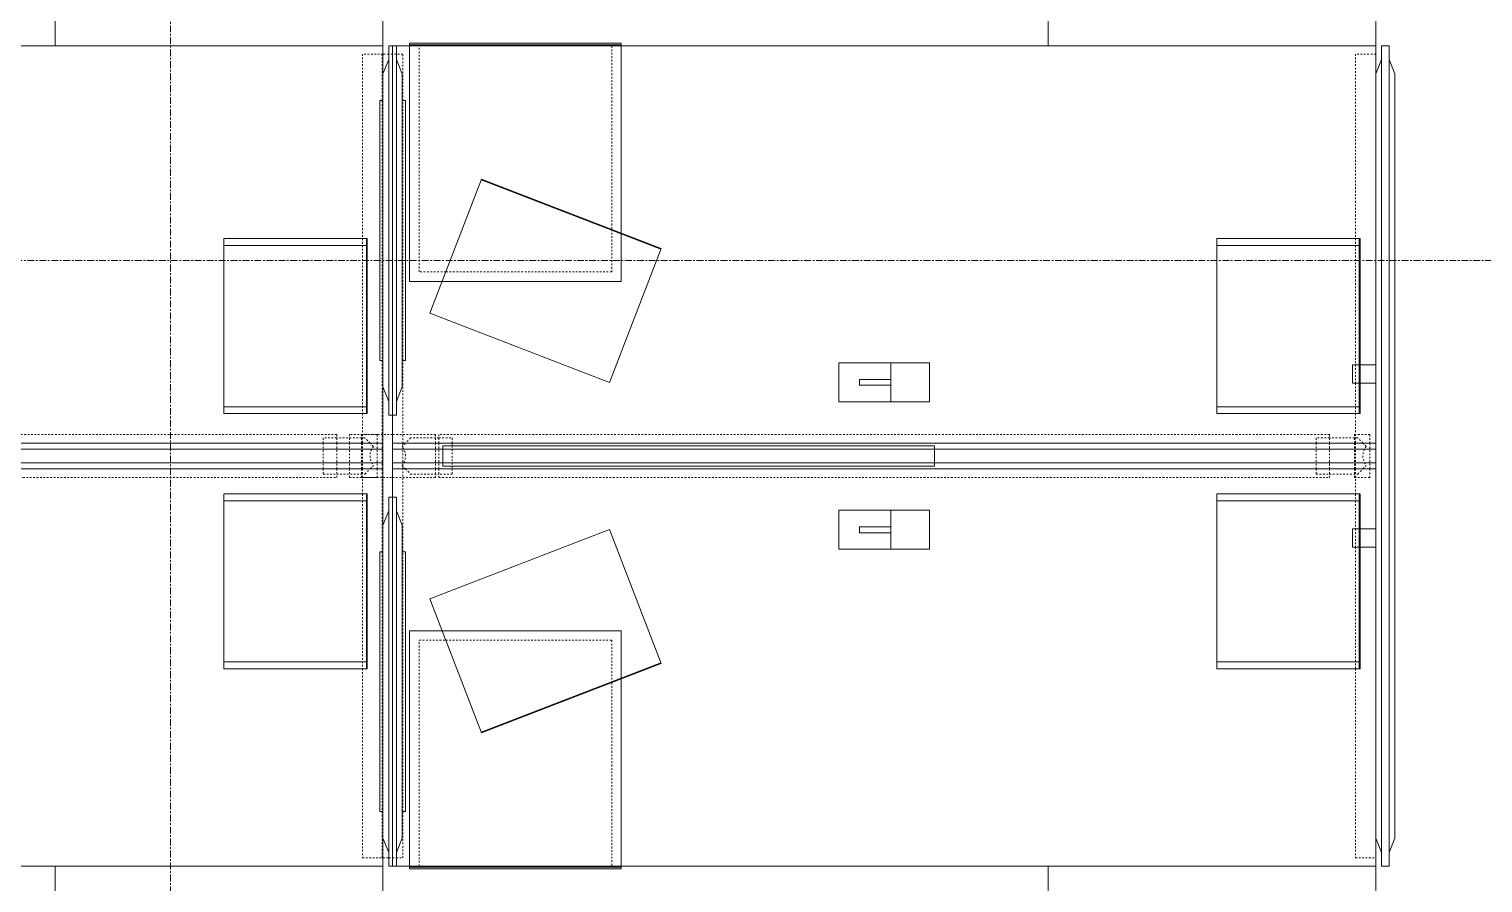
# Model space of a CAD drawing. Header units: inches. Extents: x 29752 to 31446, y 4278 to 5722.
# Drawn here: x 31081 to 31187.5, y 4722.2 to 4784.6 of the extents above; entities that cross this region are included whole.
import ezdxf

# ---------------------------------------------------------------- set-up
doc = ezdxf.new("R2010")
doc.units = ezdxf.units.IN
doc.header["$MEASUREMENT"] = 0
doc.linetypes.add('Dash', pattern=[0.25, 0.125, -0.125])
doc.linetypes.add('Grid Line 1_2_', pattern=[0.875, 0.5, -0.125, 0.125, -0.125])
for name, color, linetype, lineweight in [('I-FURN', 30, 'Continuous', 9), ('I-FURN-HDLN', 30, 'Dash', 9), ('S-GRID', 1, 'Continuous', 9)]:
    doc.layers.add(name, color=color, linetype=linetype, lineweight=lineweight)

# ---------------------------------------------------------------- blocks, each defined once
blk = doc.blocks.new('Desk_Structures-Teknion-JNDBB_Structural_Beam_Double_Sided-R2015 - Double Sided-6171614-FIRST FLOOR POWER _ SIGNAL')
at = {"layer": 'I-FURN-HDLN'}
for p, q in [((-36.28, 29.41), (-36.75, 29.41)), ((-36.75, 29.41), (-36.75, 26)), ((-36, 29.41), (-36.28, 29.41)), ((-35.72, 29.41), (-36, 29.41)), ((-35.25, 29.41), (-35.72, 29.41)), ((-35.25, 26), (-35.25, 29.41)), ((36, 29.41), (34.5, 29.41)), ((34.5, 29.41), (34.5, 15.91)), ((36, 27.95), (36, 29.41)), ((36, 26), (36, 27.95)), ((-36.75, 26), (-36.75, 7)), ((-35.25, 7), (-35.25, 26)), ((36, 7), (36, 26)), ((34.5, 15.91), (34.5, 3.11)), ((-36.75, 7), (-36.75, 0.94)), ((-35.25, 0.94), (-35.25, 7)), ((36, 5.05), (36, 7)), ((36, 0.94), (36, 5.05)), ((34.5, 3.11), (34.5, 0.94)), ((-36, 1.57), (-39.15, 1.57)), ((-39.15, 1.57), (-39.15, 0.94)), ((-32.85, 1.57), (-36, 1.57)), ((-34.68, 1.32), (-35.06, 0.94)), ((-32.61, 1.32), (-34.68, 1.32)), ((-32.85, 0.94), (-32.85, 1.57)), ((32.61, 1.57), (-32.61, 1.57)), ((-32.61, 1.57), (-32.61, 0.94)), ((-32.61, 1.32), (-31.63, 1.32)), ((-32.61, 0.94), (-32.61, 1.32)), ((-31.63, 1.32), (-31.63, 0.94)), ((31.63, 1.32), (31.63, 0.94)), ((32.61, 1.32), (31.63, 1.32)), ((32.61, 0.94), (32.61, 1.57)), ((34.68, 1.32), (32.61, 1.32)), ((32.61, 1.32), (32.61, 0.94)), ((35.57, 1.57), (34.43, 1.57)), ((34.43, 1.57), (34.43, 0.94)), ((35.06, 0.94), (34.68, 1.32)), ((35.57, 0.94), (35.57, 1.57)), ((-39.15, 0.94), (-39.15, -0.94)), ((-36.75, 0.94), (-36.75, -0.94)), ((-35.06, 0.94), (-35.3, 0.7)), ((-35.25, -0.94), (-35.25, 0.94)), ((-32.85, -0.94), (-32.85, 0.94)), ((-32.61, -0.94), (-32.61, 0.94)), ((-32.61, 0.94), (-32.61, -0.94)), ((-31.63, 0.94), (-31.63, 0.75)), ((-31.63, 0.75), (-31.63, -0.75)), ((31.63, 0.94), (31.63, -0.94)), ((32.61, 0.94), (32.61, -0.94)), ((32.61, -0.94), (32.61, 0.94)), ((34.43, 0.94), (34.43, -0.94)), ((34.5, 0.94), (34.5, -0.94)), ((35.3, 0.7), (35.06, 0.94)), ((35.57, -0.94), (35.57, 0.94)), ((36, -0.94), (36, 0.94)), ((-39.15, -0.94), (-39.15, -1.57)), ((-36.75, -0.94), (-36.75, -7)), ((-35.3, -0.7), (-35.06, -0.94)), ((-35.25, -7), (-35.25, -0.94)), ((-35.06, -0.94), (-34.68, -1.32)), ((-32.85, -1.57), (-32.85, -0.94)), ((-32.61, -1.32), (-32.61, -0.94)), ((-32.61, -0.94), (-32.61, -1.57)), ((-31.63, -0.75), (-31.63, -0.94)), ((-31.63, -0.94), (-31.63, -1.32)), ((31.63, -0.94), (31.63, -1.32)), ((32.61, -0.94), (32.61, -1.32)), ((32.61, -1.57), (32.61, -0.94)), ((34.43, -0.94), (34.43, -1.57)), ((34.5, -0.94), (34.5, -2.78)), ((34.68, -1.32), (35.06, -0.94)), ((35.06, -0.94), (35.3, -0.7)), ((35.57, -1.57), (35.57, -0.94)), ((36, -5.05), (36, -0.94)), ((-39.15, -1.57), (-36, -1.57)), ((-36, -1.57), (-32.85, -1.57)), ((-34.68, -1.32), (-32.61, -1.32)), ((-31.63, -1.32), (-32.61, -1.32)), ((-32.61, -1.57), (32.61, -1.57)), ((31.63, -1.32), (32.61, -1.32)), ((32.61, -1.32), (34.68, -1.32)), ((34.43, -1.57), (35.57, -1.57)), ((34.5, -2.78), (34.5, -15.57)), ((36, -7), (36, -5.05)), ((-36.75, -7), (-36.75, -26)), ((-35.25, -26), (-35.25, -7)), ((36, -26), (36, -7)), ((34.5, -15.57), (34.5, -29.41)), ((-36.75, -26), (-36.75, -29.41)), ((-35.25, -29.41), (-35.25, -26)), ((36, -27.95), (36, -26)), ((36, -29.41), (36, -27.95)), ((-36.75, -29.41), (-36.28, -29.41)), ((-36.28, -29.41), (-36, -29.41)), ((-36, -29.41), (-35.72, -29.41)), ((-35.72, -29.41), (-35.25, -29.41)), ((34.5, -29.41), (36, -29.41))]:
    blk.add_line(p, q, dxfattribs=at)
for centre, start, end in [((-36.13, 0), 319.7931, 40.2069), ((36.13, 0), 139.7931, 220.2069)]:
    blk.add_arc(centre, 1.08, start, end, dxfattribs=at)
blk = doc.blocks.new('Worksurface-Mounted-Teknion-JNWSSN-Single_Sided_Rectangular-R2015 - 24_ Depth-6171617-FIRST FLOOR POWER _ SIGNAL')
at = {"layer": 'I-FURN'}
for p, q in [((21, 47.78), (-21, 47.78)), ((-21, 47.78), (-21, 23.78)), ((21, 23.78), (21, 47.78)), ((-21, 23.78), (21, 23.78))]:
    blk.add_line(p, q, dxfattribs=at)
at = {"layer": 'I-FURN-HDLN'}
for p, q in [((-19.5, 24.37), (-19.5, 47.78)), ((-18.8, 46.28), (-18.8, 47.78)), ((-16.04, 46.28), (-18.8, 46.28)), ((-16.04, 25.37), (-16.04, 46.28)), ((-21, 25.37), (-16.04, 25.37)), ((-21, 24.37), (-19.5, 24.37))]:
    blk.add_line(p, q, dxfattribs=at)
blk = doc.blocks.new('Worksurface-Mounted-Teknion-JNWSSN-Single_Sided_Rectangular-R2015 - 24_ Depth-6171618-FIRST FLOOR POWER _ SIGNAL')
at = {"layer": 'I-FURN'}
for p, q in [((-21, -23.78), (21, -23.78)), ((-21, -47.78), (-21, -23.78)), ((21, -23.78), (21, -47.78)), ((21, -47.78), (-21, -47.78))]:
    blk.add_line(p, q, dxfattribs=at)
at = {"layer": 'I-FURN-HDLN'}
for p, q in [((-21, -24.37), (-19.5, -24.37)), ((-19.5, -24.37), (-19.5, -47.78)), ((-21, -25.37), (-16.04, -25.37)), ((-16.04, -25.37), (-16.04, -46.28)), ((-16.04, -46.28), (-18.8, -46.28)), ((-18.8, -46.28), (-18.8, -47.78))]:
    blk.add_line(p, q, dxfattribs=at)
blk = doc.blocks.new('Desk-Teknion-JNWDSN-Double_Sided_Rectangular-R2015 - 60_ Depth-6281706-FIRST FLOOR POWER _ SIGNAL')
at = {"layer": 'I-FURN'}
for p, q in [((-36, 30), (-36, 3)), ((-35.72, 30), (-36, 30)), ((36, 30), (-35.72, 30)), ((36, 27.95), (36, 30)), ((36, 26), (36, 27.95)), ((36, 7), (36, 26)), ((-3.33, 6.82), (0.48, 6.82)), ((-3.33, 3.97), (-3.33, 6.82)), ((3.33, 6.82), (0.48, 6.82)), ((0.48, 6.82), (0.48, 3.97)), ((3.33, 3.97), (3.33, 6.82)), ((36, 5.05), (36, 7)), ((-1.8, 5.61), (-1.8, 5.18)), ((0.48, 5.61), (-1.8, 5.61)), ((-1.8, 5.18), (0.48, 5.18)), ((36, 0.94), (36, 5.05)), ((0.48, 3.97), (-3.33, 3.97)), ((0.48, 3.97), (3.33, 3.97)), ((-36, 3), (-36, 0.94)), ((-36, 0.94), (-36, -0.94)), ((36, -0.94), (36, 0.94)), ((-36, -0.94), (-36, -3)), ((36, -5.05), (36, -0.94)), ((-36, -3), (-36, -30)), ((-3.33, -6.82), (-3.33, -3.97)), ((-3.33, -3.97), (0.48, -3.97)), ((0.48, -3.97), (3.33, -3.97)), ((0.48, -6.82), (0.48, -3.97)), ((3.33, -3.97), (3.33, -6.82)), ((-1.8, -5.18), (-1.8, -5.61)), ((0.48, -5.18), (-1.8, -5.18)), ((36, -7), (36, -5.05)), ((-1.8, -5.61), (0.48, -5.61)), ((0.48, -6.82), (-3.33, -6.82)), ((3.33, -6.82), (0.48, -6.82)), ((36, -26), (36, -7)), ((36, -27.95), (36, -26)), ((36, -30), (36, -27.95)), ((-36, -30), (-35.72, -30)), ((-35.72, -30), (36, -30))]:
    blk.add_line(p, q, dxfattribs=at)
blk = doc.blocks.new('Screen-Desk_Mounted-Teknion-JNSASW-Solid_Add-On-R2015 - Standard Width-6308291-FIRST FLOOR POWER _ SIGNAL')
at = {"layer": 'I-FURN'}
for p, q in [((-36, 0.94), (36, 0.94)), ((-36, -0.94), (-36, 0.94)), ((-36, 0.51), (36, 0.51)), ((-3.68, -0.75), (-3.68, 0.75)), ((-3.68, 0.75), (32.32, 0.75)), ((32.32, 0.75), (32.32, -0.75)), ((36, 0.94), (36, -0.94)), ((-36, -0.51), (36, -0.51)), ((36, -0.94), (-36, -0.94)), ((32.32, -0.75), (-3.68, -0.75))]:
    blk.add_line(p, q, dxfattribs=at)
blk = doc.blocks.new('Accessories-Teknion-JNAMT-Tray_Module-R2015 - Letter-V56-FIRST FLOOR POWER _ SIGNAL')
at = {"layer": 'I-FURN'}
for p, q in [((6.4, 5.25), (-6.4, 5.25)), ((-6.4, 5.25), (-6.4, -5.25)), ((-6.34, 5.25), (-6.34, 5.19)), ((-6.34, 5.19), (6.34, 5.19)), ((-5.9, -5.25), (-5.9, 5.25)), ((5.9, 5.25), (5.9, -5.25)), ((6.34, 5.25), (6.34, 5.19)), ((6.4, -5.25), (6.4, 5.25)), ((-6.4, -5.25), (6.4, -5.25))]:
    blk.add_line(p, q, dxfattribs=at)
blk = doc.blocks.new('Accessories-Teknion-JNAMT-Tray_Module-R2015 - Letter-V57-FIRST FLOOR POWER _ SIGNAL')
at = {"layer": 'I-FURN'}
for p, q in [((6.4, 5.25), (-6.4, 5.25)), ((-6.4, 5.25), (-6.4, -5.25)), ((-6.34, 5.25), (-6.34, 5.19)), ((-6.34, 5.19), (6.34, 5.19)), ((-5.9, -5.25), (-5.9, 5.25)), ((5.9, 5.25), (5.9, -5.25)), ((6.34, 5.25), (6.34, 5.19)), ((6.4, -5.25), (6.4, 5.25)), ((-6.4, -5.25), (6.4, -5.25))]:
    blk.add_line(p, q, dxfattribs=at)
blk = doc.blocks.new('Accessories-Teknion-JNAMT-Tray_Module-R2015 - Letter-V58-FIRST FLOOR POWER _ SIGNAL')
at = {"layer": 'I-FURN'}
for p, q in [((6.4, 5.25), (-6.4, 5.25)), ((-6.4, 5.25), (-6.4, -5.25)), ((-6.34, 5.25), (-6.34, 5.19)), ((-6.34, 5.19), (6.34, 5.19)), ((-5.9, -5.25), (-5.9, 5.25)), ((5.9, 5.25), (5.9, -5.25)), ((6.34, 5.25), (6.34, 5.19)), ((6.4, -5.25), (6.4, 5.25)), ((-6.4, -5.25), (6.4, -5.25))]:
    blk.add_line(p, q, dxfattribs=at)
blk = doc.blocks.new('Desk_Structures-Teknion-JNDBB_Structural_Beam_Double_Sided-R2015 - Double Sided-V66-FIRST FLOOR POWER _ SIGNAL')
at = {"layer": 'I-FURN-HDLN'}
for p, q in [((-36.7, 29.41), (-36.75, 29.41)), ((-36.75, 29.41), (-36.75, 26)), ((-36.28, 29.41), (-36.7, 29.41)), ((-36, 29.41), (-36.28, 29.41)), ((-35.72, 29.41), (-36, 29.41)), ((-35.25, 29.41), (-35.72, 29.41)), ((-35.25, 26), (-35.25, 29.41)), ((36, 29.41), (34.5, 29.41)), ((34.5, 29.41), (34.5, 15.91)), ((36, 27.95), (36, 29.41)), ((36, 6.67), (36, 27.95)), ((-36.75, 26), (-36.75, 7)), ((-35.25, 7), (-35.25, 26)), ((34.5, 15.91), (34.5, 6.67)), ((-36.75, 7), (-36.75, 0.94)), ((-35.25, 0.94), (-35.25, 7)), ((34.5, 6.67), (34.5, 5.33)), ((36, 5.33), (36, 6.67)), ((34.5, 5.33), (34.5, 3.11)), ((36, 0.94), (36, 5.33)), ((34.5, 3.11), (34.5, 0.94)), ((-36.7, 1.57), (-39.15, 1.57)), ((-39.15, 1.57), (-39.15, 0.94)), ((-36, 1.57), (-36.7, 1.57)), ((-32.85, 1.57), (-36, 1.57)), ((-34.68, 1.32), (-35.06, 0.94)), ((-32.61, 1.32), (-34.68, 1.32)), ((-32.85, 0.94), (-32.85, 1.57)), ((32.61, 1.57), (-32.61, 1.57)), ((-32.61, 1.57), (-32.61, 0.94)), ((-32.61, 1.32), (-31.63, 1.32)), ((-32.61, 0.94), (-32.61, 1.32)), ((-31.63, 1.32), (-31.63, 0.94)), ((31.63, 1.32), (31.63, 0.94)), ((32.61, 1.32), (31.63, 1.32)), ((32.61, 0.94), (32.61, 1.57)), ((34.68, 1.32), (32.61, 1.32)), ((32.61, 1.32), (32.61, 0.94)), ((35.57, 1.57), (34.43, 1.57)), ((34.43, 1.57), (34.43, 0.94)), ((35.06, 0.94), (34.68, 1.32)), ((35.57, 0.94), (35.57, 1.57)), ((-39.15, 0.94), (-39.15, -0.94)), ((-36.75, 0.94), (-36.75, -0.94)), ((-35.06, 0.94), (-35.3, 0.7)), ((-35.25, -0.94), (-35.25, 0.94)), ((-32.85, -0.94), (-32.85, 0.94)), ((-32.61, -0.94), (-32.61, 0.94)), ((-32.61, 0.94), (-32.61, -0.94)), ((-31.63, 0.94), (-31.63, 0.75)), ((-31.63, 0.75), (-31.63, -0.75)), ((31.63, 0.94), (31.63, -0.94)), ((32.61, 0.94), (32.61, -0.94)), ((32.61, -0.94), (32.61, 0.94)), ((34.43, 0.94), (34.43, -0.94)), ((34.5, 0.94), (34.5, -0.94)), ((35.3, 0.7), (35.06, 0.94)), ((35.57, -0.94), (35.57, 0.94)), ((36, -0.94), (36, 0.94)), ((-39.15, -0.94), (-39.15, -1.57)), ((-36.75, -0.94), (-36.75, -7)), ((-35.3, -0.7), (-35.06, -0.94)), ((-35.25, -7), (-35.25, -0.94)), ((-35.06, -0.94), (-34.68, -1.32)), ((-32.85, -1.57), (-32.85, -0.94)), ((-32.61, -1.32), (-32.61, -0.94)), ((-32.61, -0.94), (-32.61, -1.57)), ((-31.63, -0.75), (-31.63, -0.94)), ((-31.63, -0.94), (-31.63, -1.32)), ((31.63, -0.94), (31.63, -1.32)), ((32.61, -0.94), (32.61, -1.32)), ((32.61, -1.57), (32.61, -0.94)), ((34.43, -0.94), (34.43, -1.57)), ((34.5, -0.94), (34.5, -2.78)), ((34.68, -1.32), (35.06, -0.94)), ((35.06, -0.94), (35.3, -0.7)), ((35.57, -1.57), (35.57, -0.94)), ((36, -5.33), (36, -0.94)), ((-39.15, -1.57), (-36.7, -1.57)), ((-36.7, -1.57), (-36, -1.57)), ((-36, -1.57), (-32.85, -1.57)), ((-34.68, -1.32), (-32.61, -1.32)), ((-31.63, -1.32), (-32.61, -1.32)), ((-32.61, -1.57), (32.61, -1.57)), ((31.63, -1.32), (32.61, -1.32)), ((32.61, -1.32), (34.68, -1.32)), ((34.43, -1.57), (35.57, -1.57)), ((34.5, -2.78), (34.5, -5.33)), ((34.5, -5.33), (34.5, -6.67)), ((36, -6.67), (36, -5.33)), ((-36.75, -7), (-36.75, -26)), ((-35.25, -26), (-35.25, -7)), ((34.5, -6.67), (34.5, -15.57)), ((36, -27.95), (36, -6.67)), ((34.5, -15.57), (34.5, -29.41)), ((-36.75, -26), (-36.75, -29.41)), ((-35.25, -29.41), (-35.25, -26)), ((36, -29.41), (36, -27.95)), ((-36.75, -29.41), (-36.7, -29.41)), ((-36.7, -29.41), (-36.28, -29.41)), ((-36.28, -29.41), (-36, -29.41)), ((-36, -29.41), (-35.72, -29.41)), ((-35.72, -29.41), (-35.25, -29.41)), ((34.5, -29.41), (36, -29.41))]:
    blk.add_line(p, q, dxfattribs=at)
for centre, start, end in [((-36.13, 0), 26.8046, 40.2069), ((-36.13, 0), 319.7931, 0), ((-36.13, 0), 0, 26.8046), ((36.13, 0), 139.7931, 220.2069)]:
    blk.add_arc(centre, 1.08, start, end, dxfattribs=at)
blk = doc.blocks.new('Desk-Teknion-JNWDSN-Double_Sided_Rectangular-R2015 - 60_ Depth-V67-FIRST FLOOR POWER _ SIGNAL')
at = {"layer": 'I-FURN'}
for p, q in [((-36, 30), (-36, 3)), ((-35.72, 30), (-36, 30)), ((36, 30), (-35.72, 30)), ((36, 27.95), (36, 30)), ((36, 6.67), (36, 27.95)), ((-3.33, 6.82), (0.48, 6.82)), ((-3.33, 3.97), (-3.33, 6.82)), ((3.33, 6.82), (0.48, 6.82)), ((0.48, 6.82), (0.48, 3.97)), ((3.33, 3.97), (3.33, 6.82)), ((36, 5.33), (36, 6.67)), ((-1.8, 5.61), (-1.8, 5.18)), ((0.48, 5.61), (-1.8, 5.61)), ((36, 0.94), (36, 5.33)), ((-1.8, 5.18), (0.48, 5.18)), ((0.48, 3.97), (-3.33, 3.97)), ((0.48, 3.97), (3.33, 3.97)), ((-36, 3), (-36, 0.94)), ((-36, 0.94), (-36, -0.94)), ((36, -0.94), (36, 0.94)), ((-36, -0.94), (-36, -3)), ((36, -5.33), (36, -0.94)), ((-36, -3), (-36, -30)), ((-3.33, -6.82), (-3.33, -3.97)), ((-3.33, -3.97), (0.48, -3.97)), ((0.48, -3.97), (3.33, -3.97)), ((0.48, -6.82), (0.48, -3.97)), ((3.33, -3.97), (3.33, -6.82)), ((-1.8, -5.18), (-1.8, -5.61)), ((0.48, -5.18), (-1.8, -5.18)), ((-1.8, -5.61), (0.48, -5.61)), ((36, -6.67), (36, -5.33)), ((0.48, -6.82), (-3.33, -6.82)), ((3.33, -6.82), (0.48, -6.82)), ((36, -27.95), (36, -6.67)), ((36, -30), (36, -27.95)), ((-36, -30), (-35.72, -30)), ((-35.72, -30), (36, -30))]:
    blk.add_line(p, q, dxfattribs=at)
blk = doc.blocks.new('Storage-Freestanding-Teknion-JNFMP-Mobile_Pedestal_with_Seat-R2015 - Metal-6308289-FIRST FLOOR POWER _ SIGNAL')
at = {"layer": 'I-FURN'}
for p, q in [((5.37, 8.55), (-7.75, 8.55)), ((-7.75, 8.55), (-7.75, 5.02)), ((7.75, 8.55), (5.37, 8.55)), ((7.75, -8.67), (7.75, 8.55)), ((-7.75, 5.02), (-7.75, -8.67)), ((-7.75, -8.67), (7.75, -8.67)), ((7.75, -8.75), (-7.75, -8.75)), ((-7.75, -8.75), (-7.75, -8.87)), ((-7.75, -8.87), (7.75, -8.87)), ((7.75, -8.87), (7.75, -8.75))]:
    blk.add_line(p, q, dxfattribs=at)
at = {"layer": 'I-FURN-HDLN'}
for p, q in [((-7.05, 4.75), (-7.05, 7.85)), ((-7.05, 7.85), (5.1, 7.85)), ((5.1, 7.85), (7.05, 7.85)), ((7.05, 7.85), (7.05, -8.67)), ((-7.05, -8.67), (-7.05, 4.75))]:
    blk.add_line(p, q, dxfattribs=at)
blk = doc.blocks.new('Screen-Leg_Mounted-Teknion-JNSEEL-Felt_Elevated-R2015 - Double-Sided Leg Overlay-6171622-FIRST FLOOR POWER _ SIGNAL')
at = {"layer": 'I-FURN'}
for p, q in [((-6.67, 2.4), (-5.33, 2.4)), ((-6.67, 0.7), (-6.67, 2.4)), ((-5.33, 2.4), (-5.33, 0.7)), ((5.33, 2.4), (6.67, 2.4)), ((5.33, 0.7), (5.33, 2.4)), ((6.67, 2.4), (6.67, 0.7)), ((-30, -0.28), (-30, 0.28)), ((-30, 0.28), (30, 0.28)), ((-29, 0.28), (-27.95, 0.7)), ((29, 0.28), (-29, 0.28)), ((-27.95, 0.7), (-0.94, 0.7)), ((-5.33, 0.7), (-6.67, 0.7)), ((-0.94, 0.7), (0.94, 0.7)), ((0.94, 0.7), (27.95, 0.7)), ((6.67, 0.7), (5.33, 0.7)), ((27.95, 0.7), (29, 0.28)), ((30, 0.28), (30, -0.28)), ((30, -0.28), (-30, -0.28)), ((-29, -0.28), (29, -0.28)), ((-27.95, -0.7), (-29, -0.28)), ((27.95, -0.7), (-27.95, -0.7)), ((29, -0.28), (27.95, -0.7))]:
    blk.add_line(p, q, dxfattribs=at)
blk = doc.blocks.new('Accessories-Teknion-JNAMT-Tray_Module-R2015 - Letter-V68-FIRST FLOOR POWER _ SIGNAL')
at = {"layer": 'I-FURN'}
for p, q in [((-3.84, 5.25), (-6.4, 5.25)), ((-6.4, 5.25), (-6.4, -5.25)), ((-6.34, 5.25), (-6.34, 5.19)), ((-6.34, 5.19), (-3.84, 5.19)), ((-5.9, -5.25), (-5.9, 5.25)), ((-2.51, 5.25), (-3.84, 5.25)), ((-3.84, 5.19), (-2.51, 5.19)), ((6.4, 5.25), (-2.51, 5.25)), ((-2.51, 5.19), (6.34, 5.19)), ((5.9, 5.25), (5.9, -5.25)), ((6.34, 5.25), (6.34, 5.19)), ((6.4, -5.25), (6.4, 5.25)), ((-6.4, -5.25), (6.4, -5.25))]:
    blk.add_line(p, q, dxfattribs=at)
blk = doc.blocks.new('Accessories-Teknion-JNAMT-Tray_Module-R2015 - Letter-V69-FIRST FLOOR POWER _ SIGNAL')
at = {"layer": 'I-FURN'}
for p, q in [((-3.84, 5.25), (-6.4, 5.25)), ((-6.4, 5.25), (-6.4, -5.25)), ((-6.34, 5.25), (-6.34, 5.19)), ((-6.34, 5.19), (-3.84, 5.19)), ((-5.9, -5.25), (-5.9, 5.25)), ((-2.51, 5.25), (-3.84, 5.25)), ((-3.84, 5.19), (-2.51, 5.19)), ((6.4, 5.25), (-2.51, 5.25)), ((-2.51, 5.19), (6.34, 5.19)), ((5.9, 5.25), (5.9, -5.25)), ((6.34, 5.25), (6.34, 5.19)), ((6.4, -5.25), (6.4, 5.25)), ((-6.4, -5.25), (6.4, -5.25))]:
    blk.add_line(p, q, dxfattribs=at)
blk = doc.blocks.new('Accessories-Teknion-JNAMT-Tray_Module-R2015 - Letter-V70-FIRST FLOOR POWER _ SIGNAL')
at = {"layer": 'I-FURN'}
for p, q in [((2.84, 5.25), (-6.4, 5.25)), ((-6.4, 5.25), (-6.4, -5.25)), ((-6.34, 5.25), (-6.34, 5.19)), ((-6.34, 5.19), (2.84, 5.19)), ((-5.9, -5.25), (-5.9, 5.25)), ((4.18, 5.25), (2.84, 5.25)), ((2.84, 5.19), (4.18, 5.19)), ((6.4, 5.25), (4.18, 5.25)), ((4.18, 5.19), (6.34, 5.19)), ((5.9, 5.25), (5.9, -5.25)), ((6.34, 5.25), (6.34, 5.19)), ((6.4, -5.25), (6.4, 5.25)), ((-6.4, -5.25), (6.4, -5.25))]:
    blk.add_line(p, q, dxfattribs=at)
blk = doc.blocks.new('Accessories-Teknion-JNAMT-Tray_Module-R2015 - Letter-V71-FIRST FLOOR POWER _ SIGNAL')
at = {"layer": 'I-FURN'}
for p, q in [((2.84, 5.25), (-6.4, 5.25)), ((-6.4, 5.25), (-6.4, -5.25)), ((-6.34, 5.25), (-6.34, 5.19)), ((-6.34, 5.19), (2.84, 5.19)), ((-5.9, -5.25), (-5.9, 5.25)), ((4.18, 5.25), (2.84, 5.25)), ((2.84, 5.19), (4.18, 5.19)), ((6.4, 5.25), (4.18, 5.25)), ((4.18, 5.19), (6.34, 5.19)), ((5.9, 5.25), (5.9, -5.25)), ((6.34, 5.25), (6.34, 5.19)), ((6.4, -5.25), (6.4, 5.25)), ((-6.4, -5.25), (6.4, -5.25))]:
    blk.add_line(p, q, dxfattribs=at)
blk = doc.blocks.new('Accessories-Teknion-JNAMD-Drawer_Module-R2015 - Letter Size-6171628-FIRST FLOOR POWER _ SIGNAL')
at = {"layer": 'I-FURN'}
for p, q in [((-7.05, -5.22), (-7.05, 5.28)), ((-7.05, 5.28), (7.05, 5.28)), ((-7.05, 5.22), (7.05, 5.22)), ((7.05, 5.28), (7.05, -5.22)), ((7.05, -5.22), (-7.05, -5.22))]:
    blk.add_line(p, q, dxfattribs=at)
blk = doc.blocks.new('Accessories-Teknion-JNAMD-Drawer_Module-R2015 - Letter Size-6171627-FIRST FLOOR POWER _ SIGNAL')
at = {"layer": 'I-FURN'}
for p, q in [((7.05, 5.22), (-7.05, 5.22)), ((-7.05, 5.22), (-7.05, -5.28)), ((7.05, -5.28), (7.05, 5.22)), ((-7.05, -5.22), (7.05, -5.22)), ((-7.05, -5.28), (7.05, -5.28))]:
    blk.add_line(p, q, dxfattribs=at)
blk = doc.blocks.new('Storage-Freestanding-Teknion-JNFMP-Mobile_Pedestal_with_Seat-R2015 - Metal-V64-FIRST FLOOR POWER _ SIGNAL')
at = {"layer": 'I-FURN'}
for p, q in [((-5.37, 8.55), (-7.75, 8.55)), ((-7.75, 8.55), (-7.75, -8.67)), ((7.75, 8.55), (-5.37, 8.55)), ((7.75, 5.02), (7.75, 8.55)), ((7.75, -8.67), (7.75, 5.02)), ((-7.75, -8.67), (7.75, -8.67)), ((7.75, -8.75), (-7.75, -8.75)), ((-7.75, -8.75), (-7.75, -8.87)), ((-7.75, -8.87), (7.75, -8.87)), ((7.75, -8.87), (7.75, -8.75))]:
    blk.add_line(p, q, dxfattribs=at)
at = {"layer": 'I-FURN-HDLN'}
for p, q in [((-7.05, -8.67), (-7.05, 7.85)), ((-7.05, 7.85), (-5.1, 7.85)), ((-5.1, 7.85), (7.05, 7.85)), ((7.05, 7.85), (7.05, 4.75)), ((7.05, 4.75), (7.05, -8.67))]:
    blk.add_line(p, q, dxfattribs=at)
blk = doc.blocks.new('Screen-Desk_Mounted-Teknion-JNSAEW-Felt_Elevated-R2015 - Standard Width-V72-FIRST FLOOR POWER _ SIGNAL')
at = {"layer": 'I-FURN'}
for p, q in [((13.5, 0.28), (-13.5, 0.28)), ((-13.5, 0.28), (-13.5, -0.28)), ((-11.45, 0.7), (-12.5, 0.28)), ((-12.5, 0.28), (12.5, 0.28)), ((11.45, 0.7), (-11.45, 0.7)), ((9.5, 0.94), (-9.5, 0.94)), ((-9.5, 0.94), (-9.5, 0.7)), ((-9.5, 0.7), (9.5, 0.7)), ((9.5, 0.7), (9.5, 0.94)), ((12.5, 0.28), (11.45, 0.7)), ((13.5, -0.28), (13.5, 0.28)), ((-13.5, -0.28), (13.5, -0.28)), ((12.5, -0.28), (-12.5, -0.28)), ((-12.5, -0.28), (-11.45, -0.7)), ((-11.45, -0.7), (11.45, -0.7)), ((9.5, -0.7), (-9.5, -0.7)), ((-9.5, -0.7), (-9.5, -0.94)), ((-9.5, -0.94), (9.5, -0.94)), ((9.5, -0.94), (9.5, -0.7)), ((11.45, -0.7), (12.5, -0.28))]:
    blk.add_line(p, q, dxfattribs=at)
blk = doc.blocks.new('Screen-Desk_Mounted-Teknion-JNSAEW-Felt_Elevated-R2015 - Standard Width-V65-FIRST FLOOR POWER _ SIGNAL')
at = {"layer": 'I-FURN'}
for p, q in [((-13.5, -0.28), (-13.5, 0.28)), ((-13.5, 0.28), (13.5, 0.28)), ((-12.5, 0.28), (-11.45, 0.7)), ((12.5, 0.28), (-12.5, 0.28)), ((-11.45, 0.7), (11.45, 0.7)), ((-9.5, 0.94), (9.5, 0.94)), ((-9.5, 0.7), (-9.5, 0.94)), ((9.5, 0.7), (-9.5, 0.7)), ((9.5, 0.94), (9.5, 0.7)), ((11.45, 0.7), (12.5, 0.28)), ((13.5, 0.28), (13.5, -0.28)), ((13.5, -0.28), (-13.5, -0.28)), ((-12.5, -0.28), (12.5, -0.28)), ((-11.45, -0.7), (-12.5, -0.28)), ((11.45, -0.7), (-11.45, -0.7)), ((-9.5, -0.7), (9.5, -0.7)), ((-9.5, -0.94), (-9.5, -0.7)), ((9.5, -0.94), (-9.5, -0.94)), ((9.5, -0.7), (9.5, -0.94)), ((12.5, -0.28), (11.45, -0.7))]:
    blk.add_line(p, q, dxfattribs=at)

msp = doc.modelspace()

# ---------------------------------------------------------------- linework, layer by layer
at = {"layer": 'S-GRID', "linetype": 'Grid Line 1_2_'}
for p, q in [((31091.36, 4277.77), (31091.36, 5698.13)), ((31446.27, 4767.7), (29775.66, 4767.7))]:
    msp.add_line(p, q, dxfattribs=at)

# ---------------------------------------------------------------- block references
at = {"layer": 'I-FURN'}
for name, p, rotation in [('Worksurface-Mounted-Teknion-JNWSSN-Single_Sided_Rectangular-R2015 - 24_ Depth-6171617-FIRST FLOOR POWER _ SIGNAL', (31059.15, 4804.39), 269.9999999999997), ('Worksurface-Mounted-Teknion-JNWSSN-Single_Sided_Rectangular-R2015 - 24_ Depth-6171617-FIRST FLOOR POWER _ SIGNAL', (31131.85, 4804.39), 269.9999999999997), ('Screen-Desk_Mounted-Teknion-JNSAEW-Felt_Elevated-R2015 - Standard Width-V72-FIRST FLOOR POWER _ SIGNAL', (31107.63, 4769.89), 269.9999999999997), ('Storage-Freestanding-Teknion-JNFMP-Mobile_Pedestal_with_Seat-R2015 - Metal-6308289-FIRST FLOOR POWER _ SIGNAL', (31116.63, 4774.72), 180), ('Screen-Leg_Mounted-Teknion-JNSEEL-Felt_Elevated-R2015 - Double-Sided Leg Overlay-6171622-FIRST FLOOR POWER _ SIGNAL', (31180.33, 4753.39), 89.99999999999952), ('Accessories-Teknion-JNAMD-Drawer_Module-R2015 - Letter Size-6171628-FIRST FLOOR POWER _ SIGNAL', (31118.82, 4766.18), 338.9467704166743), ('Accessories-Teknion-JNAMT-Tray_Module-R2015 - Letter-V58-FIRST FLOOR POWER _ SIGNAL', (31100.53, 4762.9), 269.9999999999999), ('Accessories-Teknion-JNAMT-Tray_Module-R2015 - Letter-V57-FIRST FLOOR POWER _ SIGNAL', (31100.53, 4762.9), 269.9999999999999), ('Accessories-Teknion-JNAMT-Tray_Module-R2015 - Letter-V70-FIRST FLOOR POWER _ SIGNAL', (31173.23, 4762.9), 269.9999999999999), ('Accessories-Teknion-JNAMT-Tray_Module-R2015 - Letter-V71-FIRST FLOOR POWER _ SIGNAL', (31173.23, 4762.9), 269.9999999999999), ('Screen-Desk_Mounted-Teknion-JNSASW-Solid_Add-On-R2015 - Standard Width-6308291-FIRST FLOOR POWER _ SIGNAL', (31070.93, 4753.39), 180), ('Screen-Desk_Mounted-Teknion-JNSASW-Solid_Add-On-R2015 - Standard Width-6308291-FIRST FLOOR POWER _ SIGNAL', (31143.63, 4753.39), 180), ('Accessories-Teknion-JNAMT-Tray_Module-R2015 - Letter-V56-FIRST FLOOR POWER _ SIGNAL', (31100.53, 4744.22), 269.9999999999999), ('Accessories-Teknion-JNAMT-Tray_Module-R2015 - Letter-V57-FIRST FLOOR POWER _ SIGNAL', (31100.53, 4744.22), 269.9999999999999), ('Screen-Desk_Mounted-Teknion-JNSAEW-Felt_Elevated-R2015 - Standard Width-V65-FIRST FLOOR POWER _ SIGNAL', (31107.63, 4736.89), 89.9999999999997), ('Accessories-Teknion-JNAMT-Tray_Module-R2015 - Letter-V68-FIRST FLOOR POWER _ SIGNAL', (31173.23, 4744.22), 269.9999999999999), ('Accessories-Teknion-JNAMT-Tray_Module-R2015 - Letter-V69-FIRST FLOOR POWER _ SIGNAL', (31173.23, 4744.22), 269.9999999999999), ('Accessories-Teknion-JNAMD-Drawer_Module-R2015 - Letter Size-6171627-FIRST FLOOR POWER _ SIGNAL', (31118.82, 4740.6), 21.05322958333144), ('Worksurface-Mounted-Teknion-JNWSSN-Single_Sided_Rectangular-R2015 - 24_ Depth-6171618-FIRST FLOOR POWER _ SIGNAL', (31059.15, 4702.39), 89.9999999999997), ('Worksurface-Mounted-Teknion-JNWSSN-Single_Sided_Rectangular-R2015 - 24_ Depth-6171618-FIRST FLOOR POWER _ SIGNAL', (31131.85, 4702.39), 89.9999999999997)]:
    msp.add_blockref(name, p, dxfattribs=dict(at, rotation=rotation))
for name, p in [('Desk-Teknion-JNWDSN-Double_Sided_Rectangular-R2015 - 60_ Depth-6281706-FIRST FLOOR POWER _ SIGNAL', (31070.93, 4753.39)), ('Desk-Teknion-JNWDSN-Double_Sided_Rectangular-R2015 - 60_ Depth-V67-FIRST FLOOR POWER _ SIGNAL', (31143.63, 4753.39)), ('Desk_Structures-Teknion-JNDBB_Structural_Beam_Double_Sided-R2015 - Double Sided-6171614-FIRST FLOOR POWER _ SIGNAL', (31070.93, 4753.39)), ('Desk_Structures-Teknion-JNDBB_Structural_Beam_Double_Sided-R2015 - Double Sided-V66-FIRST FLOOR POWER _ SIGNAL', (31143.63, 4753.39)), ('Storage-Freestanding-Teknion-JNFMP-Mobile_Pedestal_with_Seat-R2015 - Metal-V64-FIRST FLOOR POWER _ SIGNAL', (31116.63, 4732.06))]:
    msp.add_blockref(name, p, dxfattribs=at)

doc.saveas('drawing.dxf')
